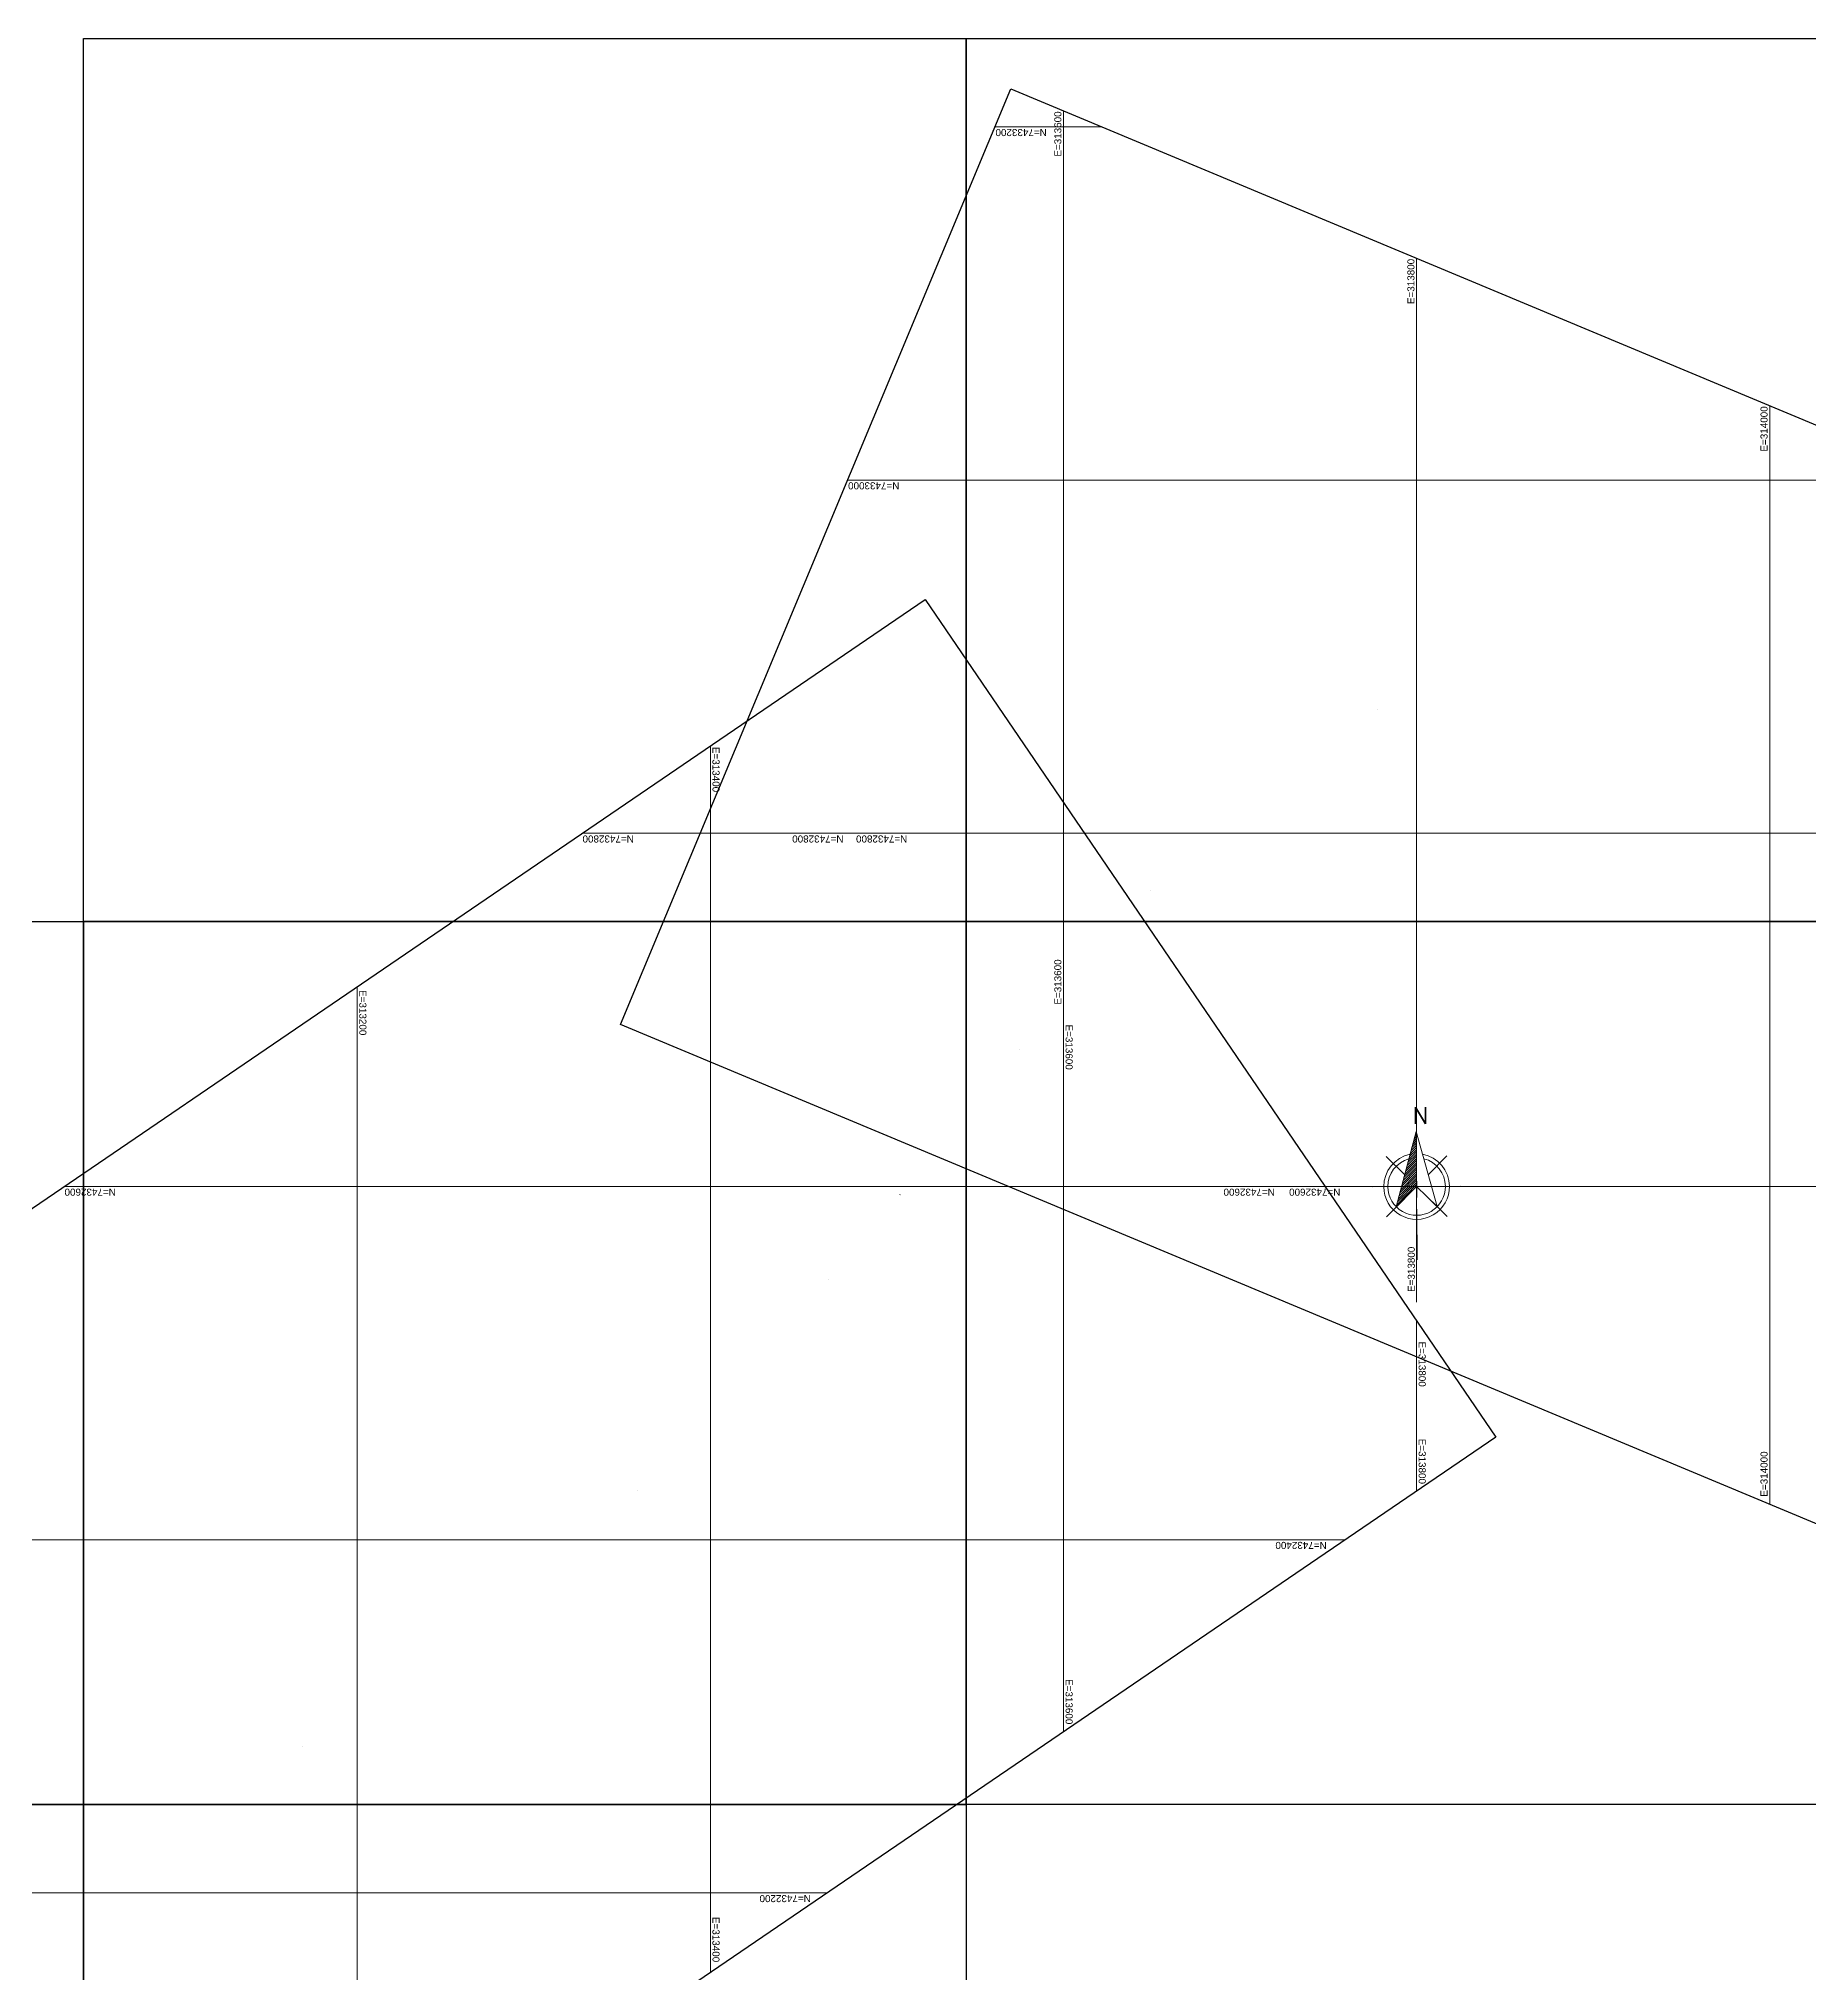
# Model space of a CAD drawing. Header units: metres. Extents: x 307545 to 341809, y 7387092 to 7434457.
# Drawn here: x 313020 to 314022, y 7432154 to 7433250 of the extents above; entities that cross this region are included whole.
import ezdxf
from ezdxf.enums import TextEntityAlignment as Align

# ---------------------------------------------------------------- set-up
doc = ezdxf.new("R2010")
doc.units = ezdxf.units.M
doc.header["$LTSCALE"] = 10
for name, color, linetype, lineweight in [('2 - TIC', 40, 'TIC_LINE', 30), ('A-NORTE', 2, 'Continuous', 9), ('F-VT-MALHA', 8, 'Continuous', 0)]:
    doc.layers.add(name, color=color, linetype=linetype, lineweight=lineweight)
doc.layers.add('A-IMAGENS', color=255, linetype='Continuous')
doc.layers.add('F-SC-MALHA-TXT', color=8, linetype='Continuous')
doc.layers.add('A-VIEWPORTS', color=2, linetype='Continuous', plot=False)
doc.styles.add('Arial', font='arial.ttf')
doc.styles.add('R200', font='simplex.shx', dxfattribs={"height": 5})
doc.styles.get("Standard").update_dxf_attribs({"font": 'arial.ttf'})
doc.linetypes.add('TIC_LINE', pattern='A,3.5,-0.25,["TIC",Standard,S=0.175,R=0,X=-0.05,Y=-0.1],-0.5', length=4.25)
doc.dimstyles.new('ISO-25', dxfattribs={"dimtxt": 2.5, "dimasz": 2.5, "dimexe": 1.25, "dimexo": 0.625, "dimtad": 1, "dimtxsty": 'Standard', "dimcen": 2.5, "dimadec": 0, "dimazin": 0, "dimtfac": 1, "dimtmove": 0, "dimatfit": 3, "dimfxl": 1, "dimarcsym": 0})
picture_1 = doc.add_image_def('image19.jpg', size_in_pixel=(5000, 5000))
picture_2 = doc.add_image_def('image21.jpg', size_in_pixel=(5000, 5000))
picture_3 = doc.add_image_def('image26.jpg', size_in_pixel=(5000, 5000))
picture_4 = doc.add_image_def('image28.jpg', size_in_pixel=(5000, 5000))
picture_5 = doc.add_image_def('image30.jpg', size_in_pixel=(5000, 5000))
picture_6 = doc.add_image_def('image31.jpg', size_in_pixel=(5000, 5000))
picture_7 = doc.add_image_def('image32.jpg', size_in_pixel=(5000, 5000))

# ---------------------------------------------------------------- blocks, each defined once
blk = doc.blocks.new('*U75')
at = {"layer": 'A-VIEWPORTS', "color": 2, "linetype": 'Continuous', "lineweight": -3}
blk.add_lwpolyline([(314594.4, 7432172), (313349.1, 7432691.8), (313570.2, 7433221.5), (314815.5, 7432701.7)], close=True, dxfattribs=at)
blk = doc.blocks.new('*U76')
at = {"layer": 'A-VIEWPORTS', "color": 2, "linetype": 'Continuous', "lineweight": -3}
blk.add_lwpolyline([(313844.9, 7432458.1), (312729.7, 7431698.1), (312406.5, 7432172.4), (313521.6, 7432932.4)], close=True, dxfattribs=at)
blk = doc.blocks.new('*X81')
at = {"color": 0}
for p, q in [((147.55, -408.76), (147.62, -408.7)), ((145.76, -415.33), (147.62, -413.47)), ((145.96, -414.6), (147.62, -412.94)), ((146.16, -413.87), (147.62, -412.41)), ((146.36, -413.14), (147.62, -411.88)), ((146.55, -412.41), (147.62, -411.35)), ((146.75, -411.68), (147.62, -410.82)), ((146.95, -410.95), (147.62, -410.29)), ((147.15, -410.22), (147.62, -409.76)), ((147.35, -409.49), (147.62, -409.23)), ((143.96, -421.9), (147.62, -418.24)), ((144.16, -421.17), (147.62, -417.71)), ((144.36, -420.44), (147.62, -417.18)), ((144.56, -419.71), (147.62, -416.65)), ((144.76, -418.98), (147.62, -416.12)), ((144.96, -418.25), (147.62, -415.59)), ((145.16, -417.52), (147.62, -415.06)), ((145.36, -416.79), (147.62, -414.53)), ((145.56, -416.06), (147.62, -414)), ((142.76, -426.28), (147.62, -421.42)), ((142.96, -425.55), (147.62, -420.89)), ((143.16, -424.82), (147.62, -420.36)), ((143.36, -424.09), (147.62, -419.83)), ((143.56, -423.36), (147.62, -419.3)), ((143.76, -422.63), (147.62, -418.77))]:
    blk.add_line(p, q, dxfattribs=at)
blk = doc.blocks.new('NORTE')
at = {"layer": 'A-NORTE'}
for p, q in [((0, 72.7), (0, 35.2)), ((-6.7, 48.2), (-17.2, 58.7)), ((6.7, 48.2), (17.2, 58.7)), ((-8.5, 41.5), (-24.7, 41.5)), ((-6.7, 34.8), (-17.2, 24.4)), ((6.7, 34.8), (17.2, 24.4)), ((8.5, 41.5), (24.7, 41.5)), ((0, 28.7), (0, 0))]:
    blk.add_line(p, q, dxfattribs=at)
blk.add_lwpolyline([(-11.7, 30), (0, 72.7), (11.6, 30.1), (0, 41.5), (-11.7, 30)], dxfattribs=at)
for points in [[(-18.6, 41.5, 1), (18.6, 41.5, 0.359415), (3.5, 59.8, 1)], [(-3.5, 59.8, 0.359415), (-18.6, 41.5, 1)]]:
    blk.add_lwpolyline(points, format="xyb", dxfattribs=at)
for start, end in [(105.027, 180), (0, 74.973), (180, 0)]:
    blk.add_arc((0, 41.5), 16.3, start, end, dxfattribs=at)
at = {"layer": 'A-NORTE', "xscale": 2.329019315242768, "yscale": 2.329019315242768, "zscale": 2.329019315242768}
blk.add_blockref('*X81', (-343.8, 1024.1), dxfattribs=at)
at = {"layer": 'A-NORTE', "style": 'R200'}
blk.add_attdef('N', (-2, 77), '', height=9.44, dxfattribs=at)

msp = doc.modelspace()

# ---------------------------------------------------------------- linework, layer by layer
at = {"layer": 'F-VT-MALHA'}
for p, q in [((313600, 7433209.1), (313600, 7432698.2)), ((313621.7, 7433200), (313561.2, 7433200)), ((313800, 7433125.6), (313800, 7432534.5)), ((314000, 7433042.1), (314000, 7432420.1)), ((314100.9, 7433000), (313477.7, 7433000)), ((313400, 7432849.5), (313400, 7432154.9)), ((313475.7, 7432800), (313327.3, 7432800)), ((314580, 7432800), (313475.7, 7432800)), ((313200, 7432713.2), (313200, 7432018.6)), ((313600, 7432698.2), (313600, 7432291.2)), ((313720, 7432600), (313033.9, 7432600)), ((313720, 7432600), (314773.1, 7432600)), ((313800, 7432523.9), (313800, 7432427.5)), ((312740.4, 7432400), (313759.6, 7432400)), ((312525.3, 7432200), (313466.2, 7432200))]:
    msp.add_line(p, q, dxfattribs=at)

# ---------------------------------------------------------------- block references
at = {"layer": 'A-NORTE', "rotation": 0.3942012420536032}
msp.add_blockref('NORTE', (313800.3, 7432558.5), dxfattribs=at).add_auto_attribs({'N': 'N'})
at = {"layer": 'A-VIEWPORTS', "color": 2, "linetype": 'Continuous', "lineweight": -3}
for name in ['*U75', '*U76']:
    msp.add_blockref(name, (0, 0), dxfattribs=at)

# ---------------------------------------------------------------- texts
at = {"layer": 'F-SC-MALHA-TXT', "style": 'Arial'}
for s, rotation, p in [('E=313600', 90, (313600, 7433208.8)), ('N=7433200', 180, (313561.5, 7433200)), ('E=313800', 90, (313800, 7433125.3)), ('E=314000', 90, (314000, 7433041.8)), ('N=7433000', 180, (313478, 7433000)), ('E=313400', 270, (313400, 7432823.3)), ('N=7432800', 180, (313327.6, 7432800)), ('N=7432800', 180, (313482.5, 7432800)), ('E=313200', 270, (313200, 7432685.6)), ('E=313600', 270, (313600, 7432666.1)), ('N=7432600', 180, (313034.2, 7432600)), ('N=7432600', 180, (313727.8, 7432600)), ('E=313800', 270, (313800, 7432486.6))]:
    msp.add_text(s, height=4, rotation=rotation, dxfattribs=at).set_placement(p, align=Align.BOTTOM_RIGHT)
for s, rotation, p in [('N=7432800', 180, (313475.4, 7432800)), ('E=313600', 90, (313600, 7432703)), ('N=7432600', 180, (313719.7, 7432600)), ('E=313800', 90, (313800.2, 7432540.3)), ('E=313800', 270, (313800, 7432457.2)), ('E=314000', 90, (314000, 7432424.4)), ('N=7432400', 180, (313749.1, 7432400)), ('E=313600', 270, (313600, 7432321.1)), ('N=7432200', 180, (313456.9, 7432200)), ('E=313400', 270, (313400, 7432186.4))]:
    msp.add_text(s, height=4, rotation=rotation, dxfattribs=at).set_placement(p, align=Align.BOTTOM_LEFT)

# ---------------------------------------------------------------- pictures from other files: only their frames are drawn
at = {"layer": 'A-IMAGENS', "transparency": 33554687}
image = msp.add_image(picture_5, insert=(313044.9, 7432750), size_in_units=(500, 500), dxfattribs=dict(at, brightness=90))
image.dxf.flags = 6
image = msp.add_image(picture_2, insert=(313544.9, 7432750), size_in_units=(500, 500), dxfattribs=dict(at, brightness=90))
image.dxf.flags = 6
image = msp.add_image(picture_7, insert=(312544.9, 7432250), size_in_units=(500, 500), dxfattribs=dict(at, brightness=90))
image.dxf.flags = 6
image = msp.add_image(picture_6, insert=(313044.9, 7432250), size_in_units=(500, 500), dxfattribs=dict(at, brightness=90))
image.dxf.flags = 6
image = msp.add_image(picture_1, insert=(313544.9, 7432250), size_in_units=(500, 500), dxfattribs=dict(at, brightness=90))
image.dxf.flags = 6
image = msp.add_image(picture_4, insert=(312544.9, 7431750), size_in_units=(500, 500), dxfattribs=dict(at, brightness=90))
image.dxf.flags = 6
image = msp.add_image(picture_3, insert=(313044.9, 7431750), size_in_units=(500, 500), dxfattribs=dict(at, brightness=90))
image.dxf.flags = 6

# ---------------------------------------------------------------- leaders
at = {"layer": '2 - TIC', "color": 40, "linetype": 'TIC_LINE', "lineweight": 30}
for points in [[(313777.8, 7432869.9), (313777.8, 7432869.9)], [(313649.3, 7432767.6), (313649.3, 7432767.6)], [(313575, 7432677.7), (313575, 7432677.7)], [(313507.4, 7432595.3), (313507.5, 7432595.4)], [(313466.8, 7432547.1), (313466.8, 7432547.1)], [(313358.5, 7432427.7), (313358.5, 7432427.7)], [(313169.2, 7432283.1), (313169.2, 7432283.1)]]:
    msp.add_leader(points, dimstyle='ISO-25', override={"dimscale": 1, "dimasz": 0.01}, dxfattribs=at)

doc.saveas('drawing.dxf')
